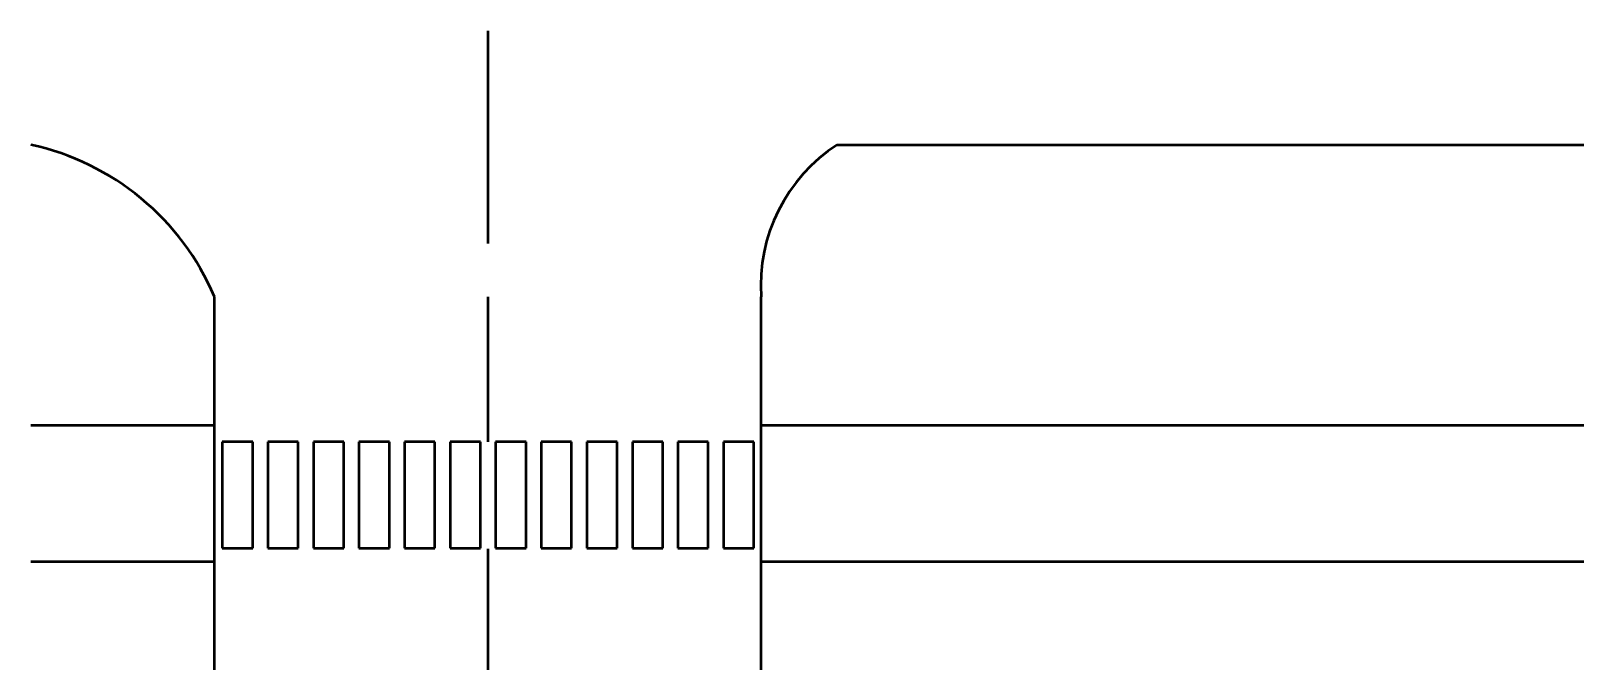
# Model space of a CAD drawing. Header units: millimetres. Extents: x 44692 to 659456, y -26273 to 96111.
# Drawn here: x 231617 to 251954, y 38529 to 46828 of the extents above; entities that cross this region are included whole.
import ezdxf

# ---------------------------------------------------------------- set-up
doc = ezdxf.new("R2010")
doc.units = ezdxf.units.MM
doc.header["$LTSCALE"] = 100
doc.layers.add('Paredes', color=7, linetype='Continuous', lineweight=50)

msp = doc.modelspace()

# ---------------------------------------------------------------- linework, layer by layer
at = {"layer": 'Paredes', "color": 40, "true_color": 0xf8d731}
for p, q in [((237635.5, 46828.357), (237635.5, 44028.357)), ((237635.5, 43328.357), (237635.5, 41416.5)), ((237635.5, 40008.826), (237635.5, 37208.826))]:
    msp.add_line(p, q, dxfattribs=at)
at = {"layer": 'Paredes'}
for p, q in [((242235.5, 45328.357), (280365.568, 45328.357)), ((234035.5, 25995.004), (234035.5, 43328.357)), ((241235.5, 33157.004), (241235.5, 43328.357)), ((231617, 41637.81), (234035.5, 41637.81)), ((241235.5, 41637.81), (280365.568, 41637.81)), ((234138, 41416.5), (234138, 40016.5)), ((234538, 41416.5), (234138, 41416.5)), ((234538, 40016.5), (234538, 41416.5)), ((234738, 41416.5), (234738, 40016.5)), ((235138, 41416.5), (234738, 41416.5)), ((235138, 40016.5), (235138, 41416.5)), ((235338, 41416.5), (235338, 40016.5)), ((235738, 41416.5), (235338, 41416.5)), ((235738, 40016.5), (235738, 41416.5)), ((235938, 41416.5), (235938, 40016.5)), ((236338, 41416.5), (235938, 41416.5)), ((236338, 40016.5), (236338, 41416.5)), ((236538, 41416.5), (236538, 40016.5)), ((236938, 41416.5), (236538, 41416.5)), ((236938, 40016.5), (236938, 41416.5)), ((237138, 41416.5), (237138, 40016.5)), ((237538, 41416.5), (237138, 41416.5)), ((237538, 40016.5), (237538, 41416.5)), ((237738, 41416.5), (237738, 40016.5)), ((238138, 41416.5), (237738, 41416.5)), ((238138, 40016.5), (238138, 41416.5)), ((238338, 41416.5), (238338, 40016.5)), ((238738, 41416.5), (238338, 41416.5)), ((238738, 40016.5), (238738, 41416.5)), ((238938, 41416.5), (238938, 40016.5)), ((239338, 41416.5), (238938, 41416.5)), ((239338, 40016.5), (239338, 41416.5)), ((239538, 41416.5), (239538, 40016.5)), ((239938, 41416.5), (239538, 41416.5)), ((239938, 40016.5), (239938, 41416.5)), ((240138, 41416.5), (240138, 40016.5)), ((240538, 41416.5), (240138, 41416.5)), ((240538, 40016.5), (240538, 41416.5)), ((240738, 41416.5), (240738, 40016.5)), ((241138, 41416.5), (240738, 41416.5)), ((241138, 40016.5), (241138, 41416.5)), ((234138, 40016.5), (234338, 40016.5)), ((234338, 40016.5), (234538, 40016.5)), ((234738, 40016.5), (234938, 40016.5)), ((234938, 40016.5), (235138, 40016.5)), ((235338, 40016.5), (235538, 40016.5)), ((235538, 40016.5), (235738, 40016.5)), ((235938, 40016.5), (236138, 40016.5)), ((236138, 40016.5), (236338, 40016.5)), ((236538, 40016.5), (236738, 40016.5)), ((236738, 40016.5), (236938, 40016.5)), ((237138, 40016.5), (237338, 40016.5)), ((237338, 40016.5), (237538, 40016.5)), ((237738, 40016.5), (237938, 40016.5)), ((237938, 40016.5), (238138, 40016.5)), ((238338, 40016.5), (238538, 40016.5)), ((238538, 40016.5), (238738, 40016.5)), ((238938, 40016.5), (239138, 40016.5)), ((239138, 40016.5), (239338, 40016.5)), ((239538, 40016.5), (239738, 40016.5)), ((239738, 40016.5), (239938, 40016.5)), ((240138, 40016.5), (240338, 40016.5)), ((240338, 40016.5), (240538, 40016.5)), ((240738, 40016.5), (240938, 40016.5)), ((240938, 40016.5), (241138, 40016.5)), ((234035.5, 39837.81), (231617, 39837.81)), ((280365.568, 39837.81), (241235.5, 39837.81))]:
    msp.add_line(p, q, dxfattribs=at)
for centre, radius, start, end in [((230890.023, 41986.975), 3419.551, 23.0957244, 77.7255788), ((243426.047, 43483.084), 2196.005, 122.8295929, 184.0403047)]:
    msp.add_arc(centre, radius, start, end, dxfattribs=at)

doc.saveas('drawing.dxf')
